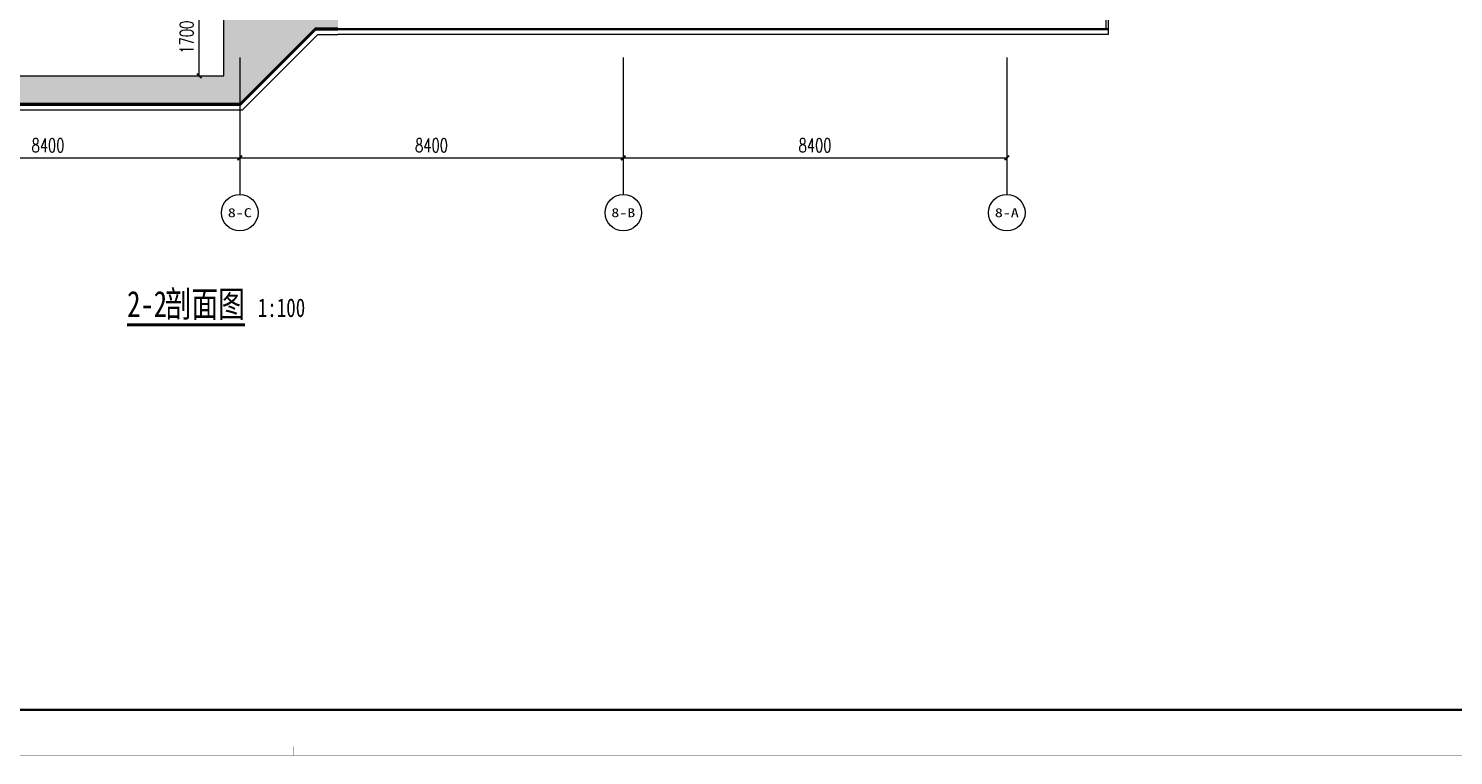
# Model space of a CAD drawing. Extents: x 1106790 to 1313746, y -134124 to 12249.
# Drawn here: x 1265891 to 1297102, y -134124 to -118198 of the extents above; entities that cross this region are included whole.
import ezdxf
from ezdxf.enums import TextEntityAlignment as Align

# ---------------------------------------------------------------- set-up
doc = ezdxf.new("R2010")
doc.units = 0
doc.header["$LTSCALE"] = 1000
doc.header["$MEASUREMENT"] = 0
for name, color, linetype in [('01-标注_尺寸', 124, 'Continuous'), ('01-标注_轴线坐标', 132, 'Continuous'), ('02-TEXT_标注', 130, 'Continuous'), ('02-TEXT_轴号', 7, 'Continuous'), ('05-填充_天正', 26, 'Continuous'), ('A-O_防水层', 222, 'Continuous'), ('A_STR-砼墙', 51, 'Continuous'), ('DIM_SYMB', 200, 'Continuous')]:
    doc.layers.add(name, color=color, linetype=linetype)
doc.styles.add('_TCH_AXIS', font='STXIHEI.TTF')
doc.styles.add('_TCH_DIM_T3', font='SIMPLEX', dxfattribs={"width": 0.705882, "bigfont": 'GBCBIG'})
doc.styles.get("Standard").update_dxf_attribs({"font": 'STXIHEI.TTF', "width": 0.75})
doc.dimstyles.new('_TCH_ARCH&&100', dxfattribs={"dimtxt": 297.5, "dimasz": 100, "dimexe": 250, "dimexo": 300, "dimgap": 126.25, "dimtad": 1, "dimdec": 0, "dimzin": 0, "dimdsep": 46, "dimtxsty": '_TCH_DIM_T3', "dimblk": 'ARCHTICK', "dimcen": 0.09, "dimclrt": 7, "dimazin": 2, "dimtfac": 1, "dimtdec": 0, "dimtix": 1, "dimtmove": 2, "dimatfit": 3, "dimfxl": 0, "dimtolj": 1, "dimtzin": 0, "dimarcsym": 0})

# ---------------------------------------------------------------- blocks, each defined once
blk = doc.blocks.new('图框-A1')
for points, const_width in [([(0, 0), (841, 0), (841, 594), (0, 594)], 0.05), ([(766, 584), (25, 584), (25, 10), (766, 10)], 0.5)]:
    blk.add_lwpolyline(points, close=True, dxfattribs=dict(const_width=const_width))
at = {"const_width": 0.05}
blk.add_lwpolyline([(420.5, 0), (420.5, 2)], dxfattribs=at)
blk = doc.blocks.new('_ArchTick')
at = {"color": 0, "linetype": 'ByBlock', "const_width": 0.4}
blk.add_lwpolyline([(-0.5, -0.5), (0.5, 0.5)], dxfattribs=at)
blk = doc.blocks.new('*D300')
at = {"layer": '01-标注_轴线坐标', "color": 0, "lineweight": -2, "transparency": 16777216}
for p, q in [((1262118, -118833), (1262118, -121283)), ((1270518, -118833), (1270518, -121283)), ((1262118, -121033), (1270518, -121033))]:
    blk.add_line(p, q, dxfattribs=at)
at = {"layer": 'Defpoints', "color": 0, "transparency": 16777216}
for p in [(1262118, -118533), (1270518, -118533), (1270518, -121033)]:
    blk.add_point(p, dxfattribs=at)
at = {"layer": '01-标注_轴线坐标', "color": 0, "lineweight": -2, "transparency": 16777216, "xscale": 100, "yscale": 100, "zscale": 100, "rotation": 180}
blk.add_blockref('_ArchTick', (1262118, -121033), dxfattribs=at)
at = {"layer": '01-标注_轴线坐标', "color": 0, "lineweight": -2, "transparency": 16777216, "xscale": 100, "yscale": 100, "zscale": 100}
blk.add_blockref('_ArchTick', (1270518, -121033), dxfattribs=at)
at = {"layer": '01-标注_轴线坐标', "color": 7, "transparency": 16777216, "insert": (1266318, -120758), "char_height": 297.5, "attachment_point": 5, "style": '_TCH_DIM_T3'}
blk.add_mtext('\\A1;8400', dxfattribs=at)
blk = doc.blocks.new('*D301')
at = {"layer": '01-标注_轴线坐标', "color": 0, "lineweight": -2, "transparency": 16777216}
for p, q in [((1270518, -118833), (1270518, -121283)), ((1278918, -118833), (1278918, -121283)), ((1270518, -121033), (1278918, -121033))]:
    blk.add_line(p, q, dxfattribs=at)
at = {"layer": 'Defpoints', "color": 0, "transparency": 16777216}
for p in [(1270518, -118533), (1278918, -118533), (1278918, -121033)]:
    blk.add_point(p, dxfattribs=at)
at = {"layer": '01-标注_轴线坐标', "color": 0, "lineweight": -2, "transparency": 16777216, "xscale": 100, "yscale": 100, "zscale": 100, "rotation": 180}
blk.add_blockref('_ArchTick', (1270518, -121033), dxfattribs=at)
at = {"layer": '01-标注_轴线坐标', "color": 0, "lineweight": -2, "transparency": 16777216, "xscale": 100, "yscale": 100, "zscale": 100}
blk.add_blockref('_ArchTick', (1278918, -121033), dxfattribs=at)
at = {"layer": '01-标注_轴线坐标', "color": 7, "transparency": 16777216, "insert": (1274718, -120758), "char_height": 297.5, "attachment_point": 5, "style": '_TCH_DIM_T3'}
blk.add_mtext('\\A1;8400', dxfattribs=at)
blk = doc.blocks.new('*D302')
at = {"layer": '01-标注_轴线坐标', "color": 0, "lineweight": -2, "transparency": 16777216}
for p, q in [((1278918, -118833), (1278918, -121283)), ((1287318, -118833), (1287318, -121283)), ((1278918, -121033), (1287318, -121033))]:
    blk.add_line(p, q, dxfattribs=at)
at = {"layer": 'Defpoints', "color": 0, "transparency": 16777216}
for p in [(1278918, -118533), (1287318, -118533), (1287318, -121033)]:
    blk.add_point(p, dxfattribs=at)
at = {"layer": '01-标注_轴线坐标', "color": 0, "lineweight": -2, "transparency": 16777216, "xscale": 100, "yscale": 100, "zscale": 100, "rotation": 180}
blk.add_blockref('_ArchTick', (1278918, -121033), dxfattribs=at)
at = {"layer": '01-标注_轴线坐标', "color": 0, "lineweight": -2, "transparency": 16777216, "xscale": 100, "yscale": 100, "zscale": 100}
blk.add_blockref('_ArchTick', (1287318, -121033), dxfattribs=at)
at = {"layer": '01-标注_轴线坐标', "color": 7, "transparency": 16777216, "insert": (1283118, -120758), "char_height": 297.5, "attachment_point": 5, "style": '_TCH_DIM_T3'}
blk.add_mtext('\\A1;8400', dxfattribs=at)
blk = doc.blocks.new('*D419')
at = {"layer": '01-标注_尺寸', "color": 0, "lineweight": -2, "transparency": 16777216}
for p, q in [((1269368, -117538), (1269881, -117538)), ((1269631, -119238), (1269631, -117538)), ((1269368, -119238), (1269881, -119238))]:
    blk.add_line(p, q, dxfattribs=at)
at = {"layer": 'Defpoints', "color": 0, "transparency": 16777216}
for p in [(1269068, -117538), (1269631, -117538), (1269068, -119238)]:
    blk.add_point(p, dxfattribs=at)
at = {"layer": '01-标注_尺寸', "color": 0, "lineweight": -2, "transparency": 16777216, "xscale": 100, "yscale": 100, "zscale": 100}
for p, rotation in [((1269631, -117538), 90), ((1269631, -119238), 270)]:
    blk.add_blockref('_ArchTick', p, dxfattribs=dict(at, rotation=rotation))
at = {"layer": '01-标注_尺寸', "color": 7, "transparency": 16777216, "insert": (1269356, -118388), "char_height": 297.5, "attachment_point": 5, "rotation": 90, "style": '_TCH_DIM_T3'}
blk.add_mtext('\\A1;1700', dxfattribs=at)

msp = doc.modelspace()

# ---------------------------------------------------------------- hatches: boundary and pattern name
at = {"layer": '05-填充_天正'}
msp.add_hatch(color=256, dxfattribs=at).paths.add_polyline_path([(1263068.4, -117588.5), (1263068.4, -118188.5), (1263369.9, -118188.5), (1265019.9, -119838.5), (1270516.9, -119838.5), (1272166.9, -118188.5), (1272668.4, -118188.5), (1272668.4, -117588.5), (1270168.4, -117588.5), (1270168.4, -119238.5), (1265568.4, -119238.5), (1265568.4, -117588.5)])

# ---------------------------------------------------------------- linework, layer by layer
at = {"layer": '01-标注_轴线坐标'}
for p, q in [((1270518.4, -118833.4), (1270518.4, -121833.4)), ((1278918.4, -118833.4), (1278918.4, -121833.4)), ((1287318.4, -118833.4), (1287318.4, -121833.4))]:
    msp.add_line(p, q, dxfattribs=at)
for centre in [(1270518.4, -122233.4), (1278918.4, -122233.4), (1287318.4, -122233.4)]:
    msp.add_circle(centre, 400, dxfattribs=at)
at = {"layer": 'A-O_防水层'}
msp.add_line((1289538.4, -118328.5), (1272668.4, -118328.5), dxfattribs=at)
for points in [[(1289988.4, -111388.5), (1289988.4, -111608.5), (1289488.4, -111608.5), (1289488.4, -118208.5)], [(1290038.4, -111388.5), (1290038.4, -111658.5), (1289538.4, -111658.5), (1289538.4, -118328.5)], [(1263068.4, -118208.5), (1263361.6, -118208.5), (1265011.6, -119858.5), (1270525.2, -119858.5), (1272175.2, -118208.5), (1272668.4, -118208.5)], [(1263068.4, -118228.5), (1263353.3, -118228.5), (1265003.3, -119878.5), (1270533.5, -119878.5), (1272183.5, -118228.5), (1272668.4, -118228.5)], [(1272668.4, -118208.5), (1289538.4, -118208.5)], [(1289538.4, -118208.5), (1272668.4, -118208.5)], [(1289538.4, -118228.5), (1272668.4, -118228.5)], [(1263068.4, -118328.5), (1263311.9, -118328.5), (1264961.9, -119978.5), (1270574.9, -119978.5), (1272224.9, -118328.5), (1272668.4, -118328.5)]]:
    msp.add_lwpolyline(points, dxfattribs=at)
at = {"layer": 'A_STR-砼墙'}
for points in [[(1263068.4, -117588.5), (1265568.4, -117588.5), (1265568.4, -119238.5), (1270168.4, -119238.5), (1270168.4, -117588.5), (1272668.4, -117588.5)], [(1272668.4, -118188.5), (1272166.9, -118188.5), (1270516.9, -119838.5), (1265019.9, -119838.5), (1263369.9, -118188.5), (1263068.4, -118188.5)]]:
    msp.add_lwpolyline(points, dxfattribs=at)
at = {"layer": 'DIM_SYMB', "const_width": 70}
msp.add_lwpolyline([(1268051.9, -124689.7), (1270631.8, -124689.7)], dxfattribs=at)

# ---------------------------------------------------------------- block references
at = {"xscale": 100, "yscale": 100, "zscale": 100}
msp.add_blockref('图框-A1', (1229643.5, -134121.9), dxfattribs=at)

# ---------------------------------------------------------------- texts
at = {"layer": '02-TEXT_标注', "width": 0.75}
for s, height, p in [('剖面图', 570.85, (1268877.2, -124518.3)), ('2-2', 570.85, (1268051.9, -124518.3)), ('1:100', 407.75, (1270911.8, -124518.3))]:
    msp.add_text(s, height=height, dxfattribs=at).set_placement(p)
at = {"layer": '02-TEXT_轴号', "style": '_TCH_AXIS', "width": 0.888889}
for s, p, p2 in [('8-C', (1270256.2, -122331.7), (1270780.6, -122331.7)), ('8-B', (1278656.2, -122331.7), (1279180.6, -122331.7)), ('8-A', (1287056.2, -122331.7), (1287580.6, -122331.7))]:
    msp.add_text(s, height=196.63, dxfattribs=at).set_placement(p, p2, align=Align.FIT)

# ---------------------------------------------------------------- dimensions: what is measured, and where the dimension line sits
at = {"layer": '01-标注_尺寸'}
dim = msp.add_aligned_dim(p1=(1269068.4, -119238.5), p2=(1269068.4, -117538.5), distance=-562.1, dimstyle='_TCH_ARCH&&100', dxfattribs=at)
dim.commit()
dim.dimension.update_dxf_attribs({"geometry": '*D419', "text_midpoint": (1269355.5, -118388.5)})
at = {"layer": '01-标注_轴线坐标'}
for p1, p2, picture, middle in [((1262118.4, -118533.4), (1270518.4, -118533.4), '*D300', (1266318.4, -120758.4)), ((1270518.4, -118533.4), (1278918.4, -118533.4), '*D301', (1274718.4, -120758.4)), ((1278918.4, -118533.4), (1287318.4, -118533.4), '*D302', (1283118.4, -120758.4))]:
    dim = msp.add_aligned_dim(p1=p1, p2=p2, distance=-2500, dimstyle='_TCH_ARCH&&100', dxfattribs=at)
    dim.commit()
    dim.dimension.update_dxf_attribs({"geometry": picture, "text_midpoint": middle})

doc.saveas('drawing.dxf')
